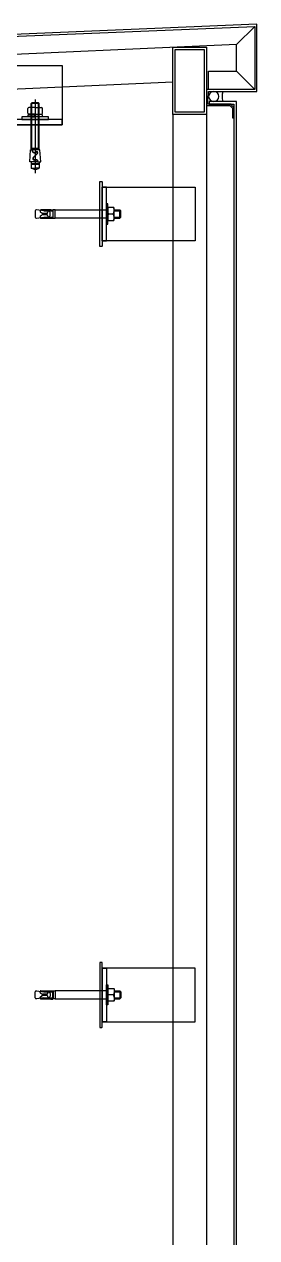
# Model space of a CAD drawing. Header units: millimetres. Extents: x 19868 to 801382, y -4805 to 85279.
# Drawn here: x 324872 to 325218, y 48569 to 50379 of the extents above; entities that cross this region are included whole.
import ezdxf

# ---------------------------------------------------------------- set-up
doc = ezdxf.new("R2010")
doc.units = ezdxf.units.MM
doc.header["$LTSCALE"] = 250
for name, color, linetype in [('A-ETC-8', 8, 'Continuous'), ('A-FIN', 6, 'Continuous'), ('A-FIN-9', 7, 'Continuous')]:
    doc.layers.add(name, color=color, linetype=linetype)

# ---------------------------------------------------------------- blocks, each defined once
blk = doc.blocks.new('너트 M12')
for p, q in [((-9, 0), (9, 0)), ((-9.5, -9), (-9.5, -0.5)), ((9, -9.5), (-9, -9.5)), ((0, -8.3), (0, -1.2)), ((9.5, -0.5), (9.5, -9))]:
    blk.add_line(p, q)
for centre, start, end in [((-9, -0.5), 90, 180), ((-9, -9), 180, 270), ((9, -0.5), 0, 90), ((9, -9), 270, 0)]:
    blk.add_arc(centre, 0.5, start, end)
at = {"extrusion": (0, 0, -1)}
for centre, major_axis, ratio, start_param, end_param in [((-4.8, -0.9), (-4.75, 0.31), 0.185359, -0.024388, 3.141593), ((4.8, -0.9), (4.75, 0.31), 0.185108, 3.141593, 6.30754), ((-4.8, -8.6), (4.75, 0.31), 0.187111, 0, 3.166211), ((4.8, -8.6), (-4.75, 0.31), 0.185991, 3.117121, 6.283185)]:
    blk.add_ellipse(centre, major_axis=major_axis, ratio=ratio, start_param=start_param, end_param=end_param, dxfattribs=at)
blk = doc.blocks.new('A$C632c858f')
at = {"layer": 'A-ETC-8'}
blk.add_arc((-2.8, 0), 24, 341.8248, 18.1752, dxfattribs=at)
blk.add_ellipse((34, 0), major_axis=(7.59, 0), ratio=0.987937, dxfattribs=at)
blk = doc.blocks.new('A$Cae507117')
at = {"layer": 'A-ETC-8'}
for points in [[(-50, 0), (-50, -50), (0, -50), (0, 0)], [(-46.8, -3.2), (-46.8, -46.8), (-3.2, -46.8), (-3.2, -3.2)]]:
    blk.add_lwpolyline(points, close=True, dxfattribs=at)
blk = doc.blocks.new('A$C2b0fb790')
at = {"layer": 'A-ETC-8'}
for points in [[(-50, 0), (-50, -100), (0, -100), (0, 0)], [(-46.8, -3.2), (-46.8, -96.8), (-3.2, -96.8), (-3.2, -3.2)]]:
    blk.add_lwpolyline(points, close=True, dxfattribs=at)
blk = doc.blocks.new('M12-STUD ANCHOR')
at = {"layer": 'A-ETC-8'}
for p, q in [((17.8, 33.7), (17.8, 40.7)), ((28.7, 42.2), (19.2, 42.2)), ((22.7, 48), (23.9, 49.2)), ((34.7, 48), (22.7, 48)), ((22.7, -20.8), (22.7, 48)), ((23.3, 33.7), (23.3, 40.7)), ((33.5, 49.2), (23.9, 49.2)), ((23.9, -20.8), (23.9, 49.2)), ((28.7, 54.2), (28.7, -55.8)), ((28.7, 42.2), (38.2, 42.2)), ((33.5, 49.2), (34.7, 48)), ((33.5, -20.8), (33.5, 49.2)), ((34.2, 33.7), (34.2, 40.7)), ((34.7, -20.8), (34.7, 48)), ((39.7, 33.7), (39.7, 40.7)), ((28.2, 30.2), (18, 31.2)), ((18, 28.2), (18, 31.2)), ((18, 31.2), (29.2, 31.2)), ((28.2, 27.2), (18, 28.2)), ((28.7, 32.2), (19.2, 32.2)), ((28.2, 27.2), (28.2, 30.2)), ((39.5, 28.2), (28.2, 28.2)), ((28.7, 32.2), (38.2, 32.2)), ((29.2, 29.2), (29.2, 32.2)), ((39.5, 31.2), (29.2, 32.2)), ((39.5, 28.2), (29.2, 29.2)), ((39.5, 28.2), (39.5, 31.2)), ((20.5, -38.8), (21.7, -20.8)), ((21.7, -20.8), (24.3, -20.8)), ((22.7, -18.4), (34.7, -18.4)), ((28.7, -20.8), (24.8, -20.8)), ((25.8, -32.3), (32, -26.1)), ((26.2, -32.6), (32.3, -26.5)), ((31.1, -35.9), (27.5, -35.9)), ((35.7, -20.8), (28.7, -20.8)), ((36.9, -38.8), (35.7, -20.8)), ((28.7, -38.8), (20.5, -38.8)), ((22.7, -38.8), (22.7, -48.4)), ((22.7, -41.2), (34.7, -41.2)), ((22.7, -42.4), (34.7, -42.4)), ((22.7, -48.4), (28.7, -48.4)), ((28.7, -50.8), (22.7, -48.4)), ((31.1, -36.4), (27.5, -36.4)), ((31.1, -38.8), (28.7, -38.8)), ((28.7, -50.8), (34.7, -48.4)), ((34.7, -48.4), (28.7, -48.4)), ((32.3, -38.8), (36.9, -38.8)), ((34.7, -38.8), (34.7, -48.4))]:
    blk.add_line(p, q, dxfattribs=at)
for centre, radius, start, end in [((19.2, 40.7), 1.47, 90, 180), ((21.8, 40.7), 1.47, 360, 90), ((24.7, 40.7), 1.47, 90, 180), ((32.8, 40.7), 1.47, 360, 90), ((35.7, 40.7), 1.47, 90, 180), ((38.2, 40.7), 1.47, 360, 90), ((19.2, 33.7), 1.47, 180, 270), ((21.8, 33.7), 1.47, 270, 360), ((24.7, 33.7), 1.47, 180, 270), ((32.8, 33.7), 1.47, 270, 360), ((35.7, 33.7), 1.47, 180, 270), ((38.2, 33.7), 1.47, 270, 360), ((27.7, -21.9), 3.6, 161.9622, 315), ((27.7, -21.9), 3.12, 159.0667, 315), ((27.5, -34), 2.4, 135, 270), ((27.5, -34), 1.92, 135, 270), ((31.1, -25.3), 1.68, 315, 135), ((31.1, -25.3), 1.2, 315, 135), ((31.1, -37.6), 1.68, 314.4153, 90), ((31.1, -37.6), 1.2, 270, 90)]:
    blk.add_arc(centre, radius, start, end, dxfattribs=at)
blk = doc.blocks.new('A$C7453124a')
at = {"layer": 'A-ETC-8'}
for points in [[(-40, 88.4), (40, 88.4), (40, 0), (-40, 0)], [(-40, 8), (-40, 0), (40, 0), (40, 8)], [(-20, 8), (20, 8), (20, 12), (-20, 12)]]:
    blk.add_lwpolyline(points, close=True, dxfattribs=at)
blk.add_blockref('M12-STUD ANCHOR', (-28.7, -16.2), dxfattribs=at)
blk = doc.blocks.new('A$C31f061f0')
at = {"layer": 'A-ETC-8'}
for p, q in [((400, 120.1), (427, 146.9)), ((-20, 100.9), (-47, 127)), ((427, 53), (400, 80))]:
    blk.add_line(p, q, dxfattribs=at)
for points in [[(358, 53), (358, 80), (400, 80), (400, 120.1), (-20, 100.9), (-20, -73)], [(305, 63.8), (30, 51.1)]]:
    blk.add_lwpolyline(points, dxfattribs=at)
blk.add_lwpolyline([(0, -70), (-30, -70), (-30, -67), (-3, -67), (-3, -40), (0, -40)], close=True, dxfattribs=at)
blk.add_arc((-10, -163.7), 64.5, 81.0843, 98.9157, dxfattribs=at)
at = {"layer": 'A-ETC-8', "extrusion": (0, 0, -1)}
blk.add_ellipse((-10, -83.5), major_axis=(0, 10), ratio=0.999542, dxfattribs=at)
at = {"layer": 'A-FIN-9'}
blk.add_lwpolyline([(358, 43), (358, 50), (430, 50), (430, 150), (-50, 130), (-50, -100), (-20, -100), (-20, -73), (-8, -73), (-8, -70), (-23, -70), (-23, -97), (-47, -97), (-47, 127.1), (427, 146.9), (427, 53), (355, 53), (355, 43)], close=True, dxfattribs=at)
at = {"layer": 'A-ETC-8', "xscale": -1}
for name, p in [('A$C2b0fb790', (305.1, 115.7)), ('A$Cae507117', (-20, 100.9))]:
    blk.add_blockref(name, p, dxfattribs=at)
at = {"layer": 'A-ETC-8'}
blk.add_blockref('A$C7453124a', (100, 0), dxfattribs=at)

msp = doc.modelspace()

# ---------------------------------------------------------------- linework, layer by layer
at = {"layer": 'A-ETC-8'}
for p, q in [((325093.2, 50244.7), (325093.2, 47566.9)), ((325143.2, 50244.7), (325143.2, 47566.9)), ((324888.2, 50100.5), (324888.2, 50091.5)), ((324890.2, 50102), (324889.7, 50102)), ((324889.7, 50090), (324890.2, 50090)), ((324901.2, 50100.5), (324890.2, 50102)), ((324890.2, 50090), (324901.2, 50091.5)), ((324895.6, 50101.2), (324895.6, 50099.5)), ((324895.6, 50092.4), (324895.6, 50090.7)), ((324896.1, 50098.7), (324897.9, 50097.5)), ((324896.1, 50093.3), (324897.9, 50094.5)), ((324911.6, 50102.2), (324896.6, 50102.2)), ((324896.6, 50089.7), (324911.6, 50089.7)), ((324906.1, 50097), (324899.5, 50097)), ((324906.1, 50095), (324899.5, 50095)), ((324901.2, 50100.5), (324915.2, 50100.5)), ((324901.2, 50091.5), (324915.2, 50091.5)), ((324906.6, 50097.5), (324906.6, 50098)), ((324906.6, 50094), (324906.6, 50094.5)), ((324910.6, 50094), (324910.6, 50098)), ((324911.6, 50102.2), (324914.6, 50102.2)), ((324911.6, 50089.7), (324914.6, 50089.7)), ((324914.6, 50102.2), (324914.6, 50089.7)), ((324915.2, 50090), (324915.2, 50102)), ((324918.2, 50102), (324915.2, 50102)), ((324915.2, 50090), (324918.2, 50090)), ((324918.2, 50090), (324918.2, 50102)), ((324918.2, 50102), (324994.2, 50102)), ((324994.2, 50090), (324918.2, 50090)), ((325005.5, 50091.5), (325015.7, 50091.5)), ((325005.7, 50102), (325014.2, 50102)), ((325005.7, 50100.5), (325015.7, 50100.5)), ((325005.7, 50090), (325014.2, 50090)), ((325014.2, 50090), (325014.2, 50102)), ((325015.7, 50100.5), (325014.2, 50102)), ((325015.7, 50091.5), (325014.2, 50090)), ((325015.7, 50091.5), (325015.7, 50100.5)), ((324888.2, 48927), (324888.2, 48936)), ((324889.7, 48937.5), (324890.2, 48937.5)), ((324890.2, 48937.5), (324901.2, 48936)), ((324895.6, 48935), (324895.6, 48936.7)), ((324896.1, 48934.2), (324897.9, 48933)), ((324896.1, 48928.7), (324897.9, 48929.9)), ((324896.6, 48937.7), (324911.6, 48937.7)), ((324906.1, 48932.5), (324899.5, 48932.5)), ((324906.1, 48930.5), (324899.5, 48930.5)), ((324901.2, 48936), (324915.2, 48936)), ((324906.6, 48933.5), (324906.6, 48933)), ((324906.6, 48930), (324906.6, 48929.5)), ((324910.6, 48933.5), (324910.6, 48929.5)), ((324911.6, 48937.7), (324914.6, 48937.7)), ((324914.6, 48925.2), (324914.6, 48937.7)), ((324915.2, 48937.5), (324915.2, 48925.5)), ((324915.2, 48937.5), (324918.2, 48937.5)), ((324918.2, 48937.5), (324918.2, 48925.5)), ((324994.2, 48937.5), (324918.2, 48937.5)), ((325005.5, 48936), (325015.7, 48936)), ((325005.7, 48937.5), (325014.2, 48937.5)), ((325014.2, 48937.5), (325014.2, 48925.5)), ((325015.7, 48936), (325014.2, 48937.5)), ((325015.7, 48936), (325015.7, 48927)), ((324890.2, 48925.5), (324889.7, 48925.5)), ((324901.2, 48927), (324890.2, 48925.5)), ((324895.6, 48926.2), (324895.6, 48927.9)), ((324911.6, 48925.2), (324896.6, 48925.2)), ((324901.2, 48927), (324915.2, 48927)), ((324911.6, 48925.2), (324914.6, 48925.2)), ((324918.2, 48925.5), (324915.2, 48925.5)), ((324918.2, 48925.5), (324994.2, 48925.5)), ((325005.7, 48927), (325015.7, 48927)), ((325005.7, 48925.5), (325014.2, 48925.5)), ((325015.7, 48927), (325014.2, 48925.5))]:
    msp.add_line(p, q, dxfattribs=at)
for points in [[(325180.2, 50259.9), (325145.2, 50259.9), (325145.2, 50270.9), (325143.2, 50270.9), (325143.2, 50257.9), (325178.6, 50257.9, 0.226541), (325182.2, 50254.3), (325182.2, 50239.6), (325184.2, 50239.6), (325184.2, 50255.9, -0.414214)], [(324988.2, 50143.5), (324988.2, 50048.5, -0.414214), (324987.2, 50047.5), (324984.7, 50047.5), (324984.7, 50144.5), (324987.2, 50144.5, -0.414214)], [(324988.2, 48884), (324988.2, 48979, 0.414214), (324987.2, 48980), (324984.7, 48980), (324984.7, 48883), (324987.2, 48883, 0.414214)]]:
    msp.add_lwpolyline(points, format="xyb", close=True, dxfattribs=at)
for points in [[(325126.7, 50056), (324988.2, 50056), (324988.2, 50136), (325126.7, 50136)], [(324988.2, 50056), (324994.2, 50056), (324994.2, 50136), (324988.2, 50136)], [(324994.2, 50111), (324994.2, 50081), (324996.2, 50081), (324996.2, 50111)], [(325126.7, 48971.5), (324988.2, 48971.5), (324988.2, 48891.5), (325126.7, 48891.5)], [(324988.2, 48971.5), (324994.2, 48971.5), (324994.2, 48891.5), (324988.2, 48891.5)], [(324994.2, 48916.5), (324994.2, 48946.5), (324996.2, 48946.5), (324996.2, 48916.5)]]:
    msp.add_lwpolyline(points, close=True, dxfattribs=at)
for centre, radius, start, end in [((324889.7, 50100.5), 1.5, 90, 180), ((324889.7, 50091.5), 1.5, 180, 270), ((324896.6, 50101.2), 1, 90, 180), ((324896.6, 50099.5), 1, 180, 236.3099), ((324896.6, 50092.4), 1, 123.6901, 180), ((324896.6, 50090.7), 1, 180, 270), ((324899.5, 50100), 3, 236.3099, 270), ((324899.5, 50092), 3, 90, 123.6901), ((324906.1, 50097.5), 0.5, 270, 0), ((324906.1, 50094.5), 0.5, 0, 90), ((324908.6, 50098), 2, 90, 180), ((324908.6, 50094), 2, 180, 270), ((324908.6, 50098), 2, 0, 90), ((324908.6, 50094), 2, 270, 0), ((324889.7, 48936), 1.5, 90, 180), ((324896.6, 48936.7), 1, 90, 180), ((324896.6, 48935), 1, 180, 236.3099), ((324899.5, 48935.5), 3, 236.3099, 270), ((324899.5, 48927.5), 3, 90, 123.6901), ((324906.1, 48933), 0.5, 270, 0), ((324906.1, 48930), 0.5, 0, 90), ((324908.6, 48933.5), 2, 90, 180), ((324908.6, 48929.5), 2, 180, 270), ((324908.6, 48933.5), 2, 0, 90), ((324908.6, 48929.5), 2, 270, 0), ((324889.7, 48927), 1.5, 180, 270), ((324896.6, 48927.9), 1, 123.6901, 180), ((324896.6, 48926.2), 1, 180, 270)]:
    msp.add_arc(centre, radius, start, end, dxfattribs=at)
at = {"layer": 'A-FIN'}
msp.add_lwpolyline([(325147.2, 47577.9), (325147.2, 47573.9), (325188.2, 47573.9), (325188.2, 50264), (325147.2, 50264), (325147.2, 50260), (325184.2, 50260), (325184.2, 47577.9), (325147.2, 47577.9)], close=True, dxfattribs=at)

# ---------------------------------------------------------------- block references
at = {"layer": 'A-ETC-8', "xscale": -1}
msp.add_blockref('A$C632c858f', (325188.2, 50271.4), dxfattribs=at)
at = {"layer": 'A-ETC-8', "xscale": -1, "rotation": 90}
msp.add_blockref('너트 M12', (324996.2, 50096), dxfattribs=at)
at = {"layer": 'A-ETC-8', "rotation": 90.00000000000001}
msp.add_blockref('너트 M12', (324996.2, 48931.5), dxfattribs=at)
at = {"layer": 'A-FIN-9'}
msp.add_blockref('A$C31f061f0', (324788.2, 50228.9), dxfattribs=at)

doc.saveas('drawing.dxf')
